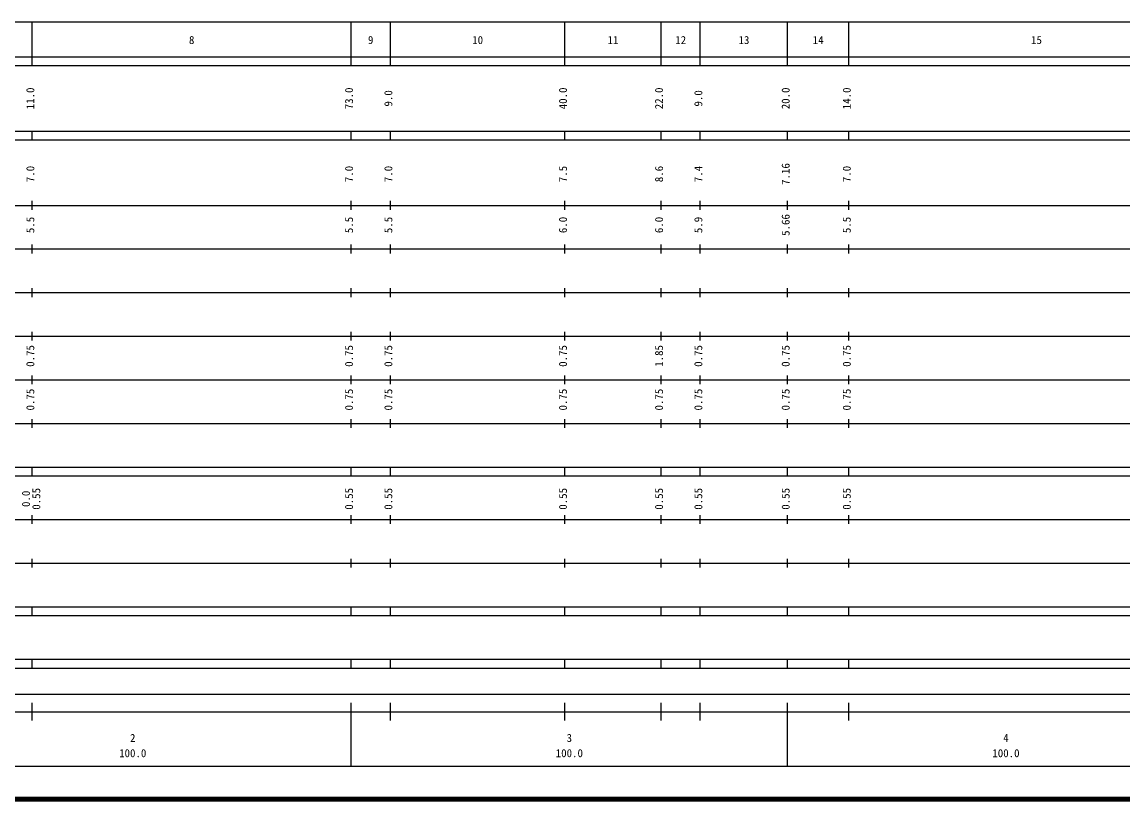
# Model space of a CAD drawing. Units: millimetres on the paper, enlarged 1000 times. Extents: x 40000 to 680000, y 20000 to 380000.
# Drawn here: x 192636 to 444581, y 20000 to 198000 of the extents above; entities that cross this region are included whole.
import ezdxf
from ezdxf.enums import TextEntityAlignment as Align

# ---------------------------------------------------------------- set-up
doc = ezdxf.new("R2010")
doc.units = ezdxf.units.MM
doc.header["$LTSCALE"] = 1000
doc.layers.add('M-TTL', color=2, linetype='Continuous', lineweight=140)
doc.layers.add('M-TTL-BAND', color=7, linetype='Continuous', lineweight=25)
doc.styles.add('ＭＳ ゴシック', font='')
doc.styles.get('ＭＳ ゴシック').set_extended_font_data('MS Gothic')

msp = doc.modelspace()

# ---------------------------------------------------------------- linework, layer by layer
at = {"layer": 'M-TTL'}
msp.add_line((40000, 20000), (680000, 20000), dxfattribs=at)
at = {"layer": 'M-TTL-BAND'}
for p, q in [((68000, 198000), (579000, 198000)), ((195000, 188000), (195000, 198000)), ((268000, 188000), (268000, 198000)), ((277000, 188000), (277000, 198000)), ((317000, 188000), (317000, 198000)), ((339000, 188000), (339000, 198000)), ((348000, 188000), (348000, 198000)), ((368000, 188000), (368000, 198000)), ((382000, 188000), (382000, 198000)), ((40000, 190000), (579000, 190000)), ((40000, 188000), (579000, 188000)), ((40000, 173000), (579000, 173000)), ((195000, 171000), (195000, 173000)), ((268000, 171000), (268000, 173000)), ((277000, 171000), (277000, 173000)), ((317000, 171000), (317000, 173000)), ((339000, 171000), (339000, 173000)), ((348000, 171000), (348000, 173000)), ((368000, 171000), (368000, 173000)), ((382000, 171000), (382000, 173000)), ((40000, 171000), (579000, 171000)), ((195000, 155000), (195000, 157000)), ((268000, 155000), (268000, 157000)), ((277000, 155000), (277000, 157000)), ((317000, 155000), (317000, 157000)), ((339000, 155000), (339000, 157000)), ((348000, 155000), (348000, 157000)), ((368000, 155000), (368000, 157000)), ((382000, 155000), (382000, 157000)), ((40000, 156000), (579000, 156000)), ((195000, 145000), (195000, 147000)), ((268000, 145000), (268000, 147000)), ((277000, 145000), (277000, 147000)), ((317000, 145000), (317000, 147000)), ((339000, 145000), (339000, 147000)), ((348000, 145000), (348000, 147000)), ((368000, 145000), (368000, 147000)), ((382000, 145000), (382000, 147000)), ((46000, 146000), (579000, 146000)), ((195000, 135000), (195000, 137000)), ((268000, 135000), (268000, 137000)), ((277000, 135000), (277000, 137000)), ((317000, 135000), (317000, 137000)), ((339000, 135000), (339000, 137000)), ((348000, 135000), (348000, 137000)), ((368000, 135000), (368000, 137000)), ((382000, 135000), (382000, 137000)), ((52000, 136000), (579000, 136000)), ((46000, 126000), (579000, 126000)), ((195000, 125000), (195000, 127000)), ((268000, 125000), (268000, 127000)), ((277000, 125000), (277000, 127000)), ((317000, 125000), (317000, 127000)), ((339000, 125000), (339000, 127000)), ((348000, 125000), (348000, 127000)), ((368000, 125000), (368000, 127000)), ((382000, 125000), (382000, 127000)), ((52000, 116000), (579000, 116000)), ((195000, 115000), (195000, 117000)), ((268000, 115000), (268000, 117000)), ((277000, 115000), (277000, 117000)), ((317000, 115000), (317000, 117000)), ((339000, 115000), (339000, 117000)), ((348000, 115000), (348000, 117000)), ((368000, 115000), (368000, 117000)), ((382000, 115000), (382000, 117000)), ((46000, 106000), (579000, 106000)), ((195000, 105000), (195000, 107000)), ((268000, 105000), (268000, 107000)), ((277000, 105000), (277000, 107000)), ((317000, 105000), (317000, 107000)), ((339000, 105000), (339000, 107000)), ((348000, 105000), (348000, 107000)), ((368000, 105000), (368000, 107000)), ((382000, 105000), (382000, 107000)), ((40000, 96000), (579000, 96000)), ((195000, 94000), (195000, 96000)), ((268000, 94000), (268000, 96000)), ((277000, 94000), (277000, 96000)), ((317000, 94000), (317000, 96000)), ((339000, 94000), (339000, 96000)), ((348000, 94000), (348000, 96000)), ((368000, 94000), (368000, 96000)), ((382000, 94000), (382000, 96000)), ((40000, 94000), (579000, 94000)), ((49000, 84000), (579000, 84000)), ((195000, 83000), (195000, 85000)), ((268000, 83000), (268000, 85000)), ((277000, 83000), (277000, 85000)), ((317000, 83000), (317000, 85000)), ((339000, 83000), (339000, 85000)), ((348000, 83000), (348000, 85000)), ((368000, 83000), (368000, 85000)), ((382000, 83000), (382000, 85000)), ((40000, 74000), (579000, 74000)), ((195000, 73000), (195000, 75000)), ((268000, 73000), (268000, 75000)), ((277000, 73000), (277000, 75000)), ((317000, 73000), (317000, 75000)), ((339000, 73000), (339000, 75000)), ((348000, 73000), (348000, 75000)), ((368000, 73000), (368000, 75000)), ((382000, 73000), (382000, 75000)), ((40000, 64000), (579000, 64000)), ((195000, 62000), (195000, 64000)), ((268000, 62000), (268000, 64000)), ((277000, 62000), (277000, 64000)), ((317000, 62000), (317000, 64000)), ((339000, 62000), (339000, 64000)), ((348000, 62000), (348000, 64000)), ((368000, 62000), (368000, 64000)), ((382000, 62000), (382000, 64000)), ((40000, 62000), (579000, 62000)), ((40000, 52000), (579000, 52000)), ((195000, 50000), (195000, 52000)), ((268000, 50000), (268000, 52000)), ((277000, 50000), (277000, 52000)), ((317000, 50000), (317000, 52000)), ((339000, 50000), (339000, 52000)), ((348000, 50000), (348000, 52000)), ((368000, 50000), (368000, 52000)), ((382000, 50000), (382000, 52000)), ((40000, 50000), (579000, 50000)), ((71000, 44000), (565000, 44000)), ((195000, 38000), (195000, 42000)), ((268000, 27500), (268000, 42000)), ((277000, 38000), (277000, 42000)), ((317000, 38000), (317000, 42000)), ((339000, 38000), (339000, 42000)), ((348000, 38000), (348000, 42000)), ((368000, 27500), (368000, 42000)), ((382000, 38000), (382000, 42000)), ((40000, 40000), (579000, 40000)), ((68000, 27500), (579000, 27500))]:
    msp.add_line(p, q, dxfattribs=at)

# ---------------------------------------------------------------- texts
at = {"layer": 'M-TTL-BAND', "style": 'ＭＳ ゴシック'}
for s, p in [('8', (231500, 192405)), ('9', (272500, 192405)), ('10', (297000, 192405)), ('11', (328000, 192405)), ('12', (343500, 192405)), ('13', (358000, 192405)), ('14', (375000, 192405)), ('15', (425000, 192405)), ('2', (218000, 32523)), ('3', (318000, 32523)), ('4', (418000, 32523)), ('100.0', (218000, 29033)), ('100.0', (318000, 29033)), ('100.0', (418000, 29033))]:
    msp.add_text(s, height=1833, dxfattribs=at).set_placement(p, align=Align.BOTTOM_CENTER)
for s, p in [('11.0', (196000, 180500)), ('73.0', (269000, 180500)), ('9.0', (278000, 180500)), ('40.0', (318000, 180500)), ('22.0', (340000, 180500)), ('9.0', (349000, 180500)), ('20.0', (369000, 180500)), ('14.0', (383000, 180500)), ('7.0', (196000, 163174)), ('7.0', (269000, 163174)), ('7.0', (278000, 163174)), ('7.5', (318000, 163174)), ('8.6', (340000, 163174)), ('7.4', (349000, 163174)), ('7.16', (369000, 163174)), ('7.0', (383000, 163174)), ('5.66', (369000, 151500)), ('5.5', (196000, 151500)), ('5.5', (269000, 151500)), ('5.5', (278000, 151500)), ('6.0', (318000, 151500)), ('6.0', (340000, 151500)), ('5.9', (349000, 151500)), ('5.5', (383000, 151500)), ('0.75', (196000, 121500)), ('0.75', (269000, 121500)), ('0.75', (278000, 121500)), ('0.75', (318000, 121500)), ('1.85', (340000, 121500)), ('0.75', (349000, 121500)), ('0.75', (369000, 121500)), ('0.75', (383000, 121500)), ('0.75', (196000, 111500)), ('0.75', (269000, 111500)), ('0.75', (278000, 111500)), ('0.75', (318000, 111500)), ('0.75', (340000, 111500)), ('0.75', (349000, 111500)), ('0.75', (369000, 111500)), ('0.75', (383000, 111500)), ('0.55', (197370, 88764)), ('0.55', (269000, 88764)), ('0.55', (278000, 88764)), ('0.55', (318000, 88764)), ('0.55', (340000, 88764)), ('0.55', (349000, 88764)), ('0.55', (369000, 88764)), ('0.55', (383000, 88764)), ('0.0', (195000, 88764))]:
    msp.add_text(s, height=1833, rotation=90, dxfattribs=at).set_placement(p, align=Align.BOTTOM_CENTER)

doc.saveas('drawing.dxf')
